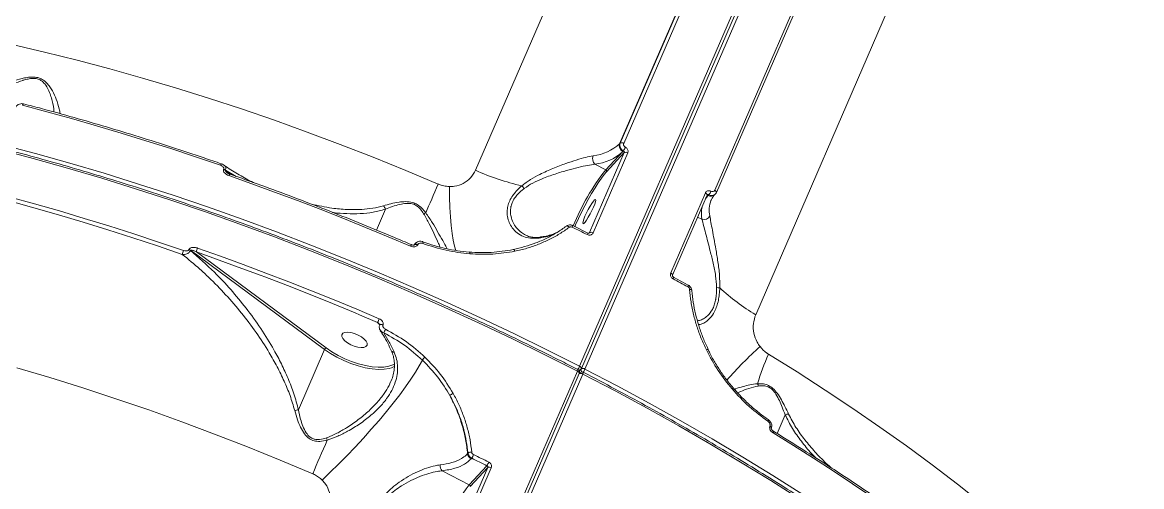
# Model space of a CAD drawing. Header units: millimetres. Extents: x -11024 to 8278, y -7837 to 5770.
# Drawn here: x 3960.3 to 4329.5, y 1969.9 to 2123.2 of the extents above; entities that cross this region are included whole.
import ezdxf

# ---------------------------------------------------------------- set-up
doc = ezdxf.new("R2010")
doc.units = ezdxf.units.MM
doc.layers.add('DIKOM_ОБЪЕКТ', color=7, linetype='Continuous')

msp = doc.modelspace()

# ---------------------------------------------------------------- linework, layer by layer
at = {"layer": 'DIKOM_ОБЪЕКТ', "color": 7, "linetype": 'Continuous', "lineweight": 15}
for p, q in [((4144.154, 2009.67), (4317.147, 2409.118)), ((4144.762, 2008.935), (4317.755, 2408.383)), ((4318.912, 2408.208), (4145.919, 2008.76)), ((4109.788, 2074.364), (4234.886, 2363.221)), ((4327.332, 2315.554), (4202.234, 2026.697)), ((4187.004, 2151.65), (4157.337, 2083.15)), ((4157.543, 2083.372), (4187.209, 2151.872)), ((4188.365, 2151.772), (4158.699, 2083.272)), ((4188.704, 2067.8), (4218.37, 2136.301)), ((4189.275, 2067.086), (4218.941, 2135.586)), ((4157.337, 2083.15), (4157.543, 2083.372)), ((4147.442, 2053.795), (4158.88, 2080.205)), ((4160.041, 2080.102), (4148.604, 2053.693)), ((4152.775, 2074.548), (4158.383, 2080.591)), ((4158.88, 2080.205), (4153.036, 2073.908)), ((4158.383, 2080.591), (4158.601, 2080.826)), ((4149.209, 2076.386), (4152.775, 2074.548)), ((4026.713, 2074.66), (4026.757, 2074.76)), ((4027.325, 2074.465), (4027.281, 2074.365)), ((4027.281, 2074.365), (4029.162, 2072.971)), ((4030.903, 2072.354), (4027.325, 2074.465)), ((4174.196, 2040.497), (4185.634, 2066.906)), ((4174.772, 2039.779), (4186.21, 2066.189)), ((4186.556, 2066.065), (4185.805, 2065.256)), ((4186.212, 2066.184), (4186.246, 2066.241)), ((4186.774, 2066.3), (4186.556, 2066.065)), ((4187.543, 2064.546), (4187.485, 2064.411)), ((4188.737, 2066.355), (4188.944, 2066.578)), ((4189.238, 2067.029), (4189.275, 2067.086)), ((4080.079, 2061.516), (4077.106, 2054.65)), ((4184.514, 2058.182), (4183.066, 2058.929)), ((4146.892, 2053.662), (4141.866, 2056.128)), ((4147.296, 2053.638), (4147.442, 2053.795)), ((4089.701, 2049.836), (4089.667, 2049.759)), ((4090.789, 2049.842), (4090.755, 2049.764)), ((4015.232, 2048.15), (4015.276, 2048.25)), ((4015.844, 2047.955), (4015.8, 2047.855)), ((4060.023, 2015.205), (4015.844, 2047.955)), ((4017.733, 2047.4), (4060.495, 2015.701)), ((4179.964, 2036.485), (4175.095, 2039.12)), ((4077.523, 2024.139), (4071.546, 2026.675)), ((4078.211, 2023.305), (4077.523, 2024.139)), ((4078.23, 2023.349), (4078.196, 2023.271)), ((4079.317, 2023.355), (4079.284, 2023.277)), ((4051.405, 1995.305), (4060.023, 2015.205)), ((4082.115, 2014.692), (4082.102, 2014.72)), ((4082.59, 2010.143), (4083.073, 2010.404)), ((4144.047, 2008.081), (4144.578, 2008.653)), ((3970.447, 1608.571), (4143.439, 2008.019)), ((3971.055, 1607.837), (4144.047, 2007.285)), ((4145.204, 2007.109), (3972.212, 1607.661)), ((4144.158, 2007.455), (4144.08, 2007.371)), ((4081.697, 2004.322), (4081.778, 2004.515)), ((4206.341, 1992.063), (4206.35, 1992.057)), ((4211.938, 1993.646), (4209.27, 1987.486)), ((4206.895, 1989.872), (4206.926, 1989.944)), ((4207.366, 1989.214), (4207.398, 1989.286)), ((4107.18, 1980.815), (4107.352, 1981)), ((4108.546, 1979.301), (4108.359, 1979.1)), ((4102.407, 1949.807), (4113.845, 1976.217)), ((4115.006, 1976.114), (4103.568, 1949.704)), ((4107.74, 1970.559), (4113.566, 1976.838)), ((4113.845, 1976.217), (4108.001, 1969.919)), ((4098.846, 1975.145), (4107.74, 1970.559))]:
    msp.add_line(p, q, dxfattribs=at)
at = {"layer": 'DIKOM_ОБЪЕКТ', "color": 7, "linetype": 'Continuous', "lineweight": 15, "flags": 128}
for points in [[(3915.203, 2124.018), (3925.513, 2122.276), (3935.924, 2120.342), (3946.427, 2118.216), (3957.012, 2115.902), (3967.669, 2113.401), (3978.388, 2110.716), (3989.16, 2107.849), (3999.973, 2104.802), (4010.819, 2101.579), (4021.686, 2098.183), (4032.566, 2094.616), (4043.447, 2090.883), (4054.32, 2086.985), (4065.175, 2082.928), (4076.001, 2078.715), (4086.788, 2074.35), (4097.527, 2069.837)], [(3960.73, 2096.323), (3960.681, 2096.323), (3960.617, 2096.291), (3960.547, 2096.227), (3960.476, 2096.132), (3960.404, 2096.011), (3960.335, 2095.866)], [(4025.655, 2076.033), (4017.461, 2078.821), (4009.269, 2081.524), (4001.081, 2084.139), (3992.901, 2086.666), (3984.733, 2089.103), (3976.58, 2091.449), (3968.446, 2093.704), (3960.335, 2095.866)], [(3953.374, 2082.93), (3964.645, 2079.92), (3975.958, 2076.732), (3987.302, 2073.368), (3998.67, 2069.832), (4010.05, 2066.125), (4021.434, 2062.252), (4032.811, 2058.215), (4044.173, 2054.019), (4055.51, 2049.665), (4066.811, 2045.159), (4078.069, 2040.504), (4089.272, 2035.704), (4100.413, 2030.762), (4111.48, 2025.684), (4122.466, 2020.473), (4133.36, 2015.133), (4144.154, 2009.67)], [(4143.439, 2008.019), (4132.645, 2013.482), (4121.751, 2018.822), (4110.765, 2024.033), (4099.698, 2029.111), (4088.558, 2034.053), (4077.354, 2038.853), (4066.097, 2043.509), (4054.795, 2048.015), (4043.458, 2052.368), (4032.096, 2056.565), (4020.719, 2060.601), (4009.335, 2064.475), (3997.955, 2068.181), (3986.587, 2071.718), (3975.243, 2075.081), (3963.93, 2078.269), (3952.659, 2081.279)], [(4088.411, 2049.303), (4080.98, 2052.449), (4073.527, 2055.531), (4066.053, 2058.548), (4058.562, 2061.499), (4051.056, 2064.383), (4043.538, 2067.198), (4036.012, 2069.944), (4028.479, 2072.619)], [(4153.036, 2073.908), (4152.229, 2072.96), (4151.313, 2071.738), (4150.306, 2070.269), (4149.234, 2068.586), (4148.118, 2066.728), (4146.985, 2064.735), (4145.858, 2062.652), (4144.765, 2060.525), (4143.728, 2058.403), (4142.772, 2056.331), (4142.516, 2055.752)], [(3948.14, 2067.707), (3956.251, 2065.545), (3964.385, 2063.29), (3972.538, 2060.943), (3980.706, 2058.506), (3988.886, 2055.98), (3997.073, 2053.364), (4005.266, 2050.662), (4013.46, 2047.873)], [(4093.397, 2060.347), (4093.862, 2061.41), (4094.344, 2062.512), (4094.84, 2063.651), (4095.352, 2064.826), (4095.877, 2066.033), (4096.415, 2067.272), (4096.965, 2068.541), (4097.527, 2069.837)], [(4103.309, 2047.897), (4102.89, 2049.311), (4102.463, 2051.25), (4102.092, 2053.523), (4101.781, 2056.107), (4101.533, 2058.977), (4101.35, 2062.104), (4101.233, 2065.458), (4101.185, 2069.005)], [(4189.275, 2067.086), (4189.281, 2067.101), (4189.29, 2067.188), (4189.266, 2067.284), (4189.208, 2067.389), (4189.12, 2067.496), (4189.003, 2067.603), (4188.863, 2067.706), (4188.704, 2067.8)], [(4013.091, 2046.621), (4004.915, 2049.403), (3996.741, 2052.1), (3988.571, 2054.709), (3980.409, 2057.23), (3972.259, 2059.662), (3964.124, 2062.003), (3956.008, 2064.253), (3947.915, 2066.411)], [(4145.915, 2059.192), (4145.519, 2058.207), (4145.268, 2057.424), (4145.184, 2056.907), (4145.272, 2056.697), (4145.526, 2056.812), (4145.925, 2057.242), (4146.437, 2057.953), (4147.021, 2058.886), (4147.628, 2059.967), (4148.21, 2061.107), (4148.72, 2062.214), (4149.116, 2063.199), (4149.367, 2063.982), (4149.452, 2064.5), (4149.363, 2064.709), (4149.109, 2064.594), (4148.71, 2064.164), (4148.198, 2063.453), (4147.615, 2062.52), (4147.007, 2061.439), (4146.425, 2060.299), (4145.915, 2059.192)], [(4186.21, 2066.189), (4186.216, 2066.205), (4186.225, 2066.292), (4186.2, 2066.389), (4186.142, 2066.493), (4186.052, 2066.601), (4185.935, 2066.709), (4185.794, 2066.812), (4185.634, 2066.906)], [(4185.666, 2064.935), (4185.889, 2065.256), (4186.556, 2066.065)], [(4139.809, 2055.944), (4139.876, 2055.991), (4139.963, 2056.008), (4140.067, 2055.995), (4140.184, 2055.952), (4140.31, 2055.88), (4140.441, 2055.783), (4140.571, 2055.663), (4140.697, 2055.526)], [(4146.727, 2053.119), (4146.099, 2053.429), (4145.471, 2053.739), (4144.842, 2054.048), (4144.213, 2054.357), (4143.584, 2054.665), (4142.955, 2054.973), (4142.325, 2055.281), (4141.694, 2055.588)], [(4089.669, 2049.763), (4089.702, 2049.813), (4089.823, 2049.89), (4090.005, 2049.924), (4090.234, 2049.914), (4090.491, 2049.859), (4090.755, 2049.764)], [(4089.701, 2049.836), (4089.736, 2049.89), (4089.857, 2049.967), (4090.039, 2050.002), (4090.267, 2049.992), (4090.524, 2049.937), (4090.789, 2049.842)], [(4131.141, 2052.234), (4131.108, 2052.23), (4131.03, 2052.216)], [(4039.142, 2039.605), (4032.757, 2041.991), (4025.248, 2044.73), (4017.733, 2047.4)], [(4018.114, 2048.685), (4025.647, 2046.01), (4033.173, 2043.264), (4040.691, 2040.449), (4048.197, 2037.565), (4055.688, 2034.614), (4063.162, 2031.597), (4070.615, 2028.515), (4078.046, 2025.369)], [(4107.723, 2047.345), (4107.762, 2047.389), (4107.798, 2047.399), (4107.832, 2047.373), (4107.861, 2047.313), (4107.886, 2047.221), (4107.904, 2047.1), (4107.915, 2046.954), (4107.919, 2046.789)], [(4122.248, 2048.195), (4122.301, 2048.239), (4122.361, 2048.249), (4122.427, 2048.223), (4122.497, 2048.164), (4122.568, 2048.072), (4122.637, 2047.951), (4122.703, 2047.806), (4122.762, 2047.642)], [(4071.546, 2026.675), (4070.11, 2027.277), (4062.674, 2030.352), (4055.218, 2033.362), (4047.745, 2036.306), (4040.257, 2039.183), (4039.142, 2039.605)], [(4174.772, 2039.778), (4174.778, 2039.795), (4174.787, 2039.882), (4174.763, 2039.979), (4174.704, 2040.084), (4174.615, 2040.192), (4174.497, 2040.299), (4174.356, 2040.402), (4174.196, 2040.497)], [(4179.842, 2035.919), (4179.234, 2036.25), (4178.626, 2036.581), (4178.017, 2036.911), (4177.408, 2037.241), (4176.798, 2037.571), (4176.188, 2037.9), (4175.578, 2038.229), (4174.967, 2038.558)], [(4181.057, 2034.809), (4181.055, 2034.82), (4181.026, 2034.876), (4180.962, 2034.926), (4180.864, 2034.97), (4180.739, 2035.005), (4180.588, 2035.03), (4180.418, 2035.045)], [(4078.196, 2023.271), (4078.231, 2023.325), (4078.352, 2023.402), (4078.534, 2023.437), (4078.762, 2023.426), (4079.019, 2023.371), (4079.284, 2023.277)], [(4078.231, 2023.35), (4078.265, 2023.403), (4078.386, 2023.48), (4078.568, 2023.514), (4078.796, 2023.504), (4079.053, 2023.449), (4079.317, 2023.355)], [(4073.055, 2018.658), (4072.157, 2019.358), (4071.072, 2019.977), (4069.889, 2020.467), (4068.704, 2020.787), (4067.613, 2020.91), (4066.703, 2020.828), (4066.05, 2020.548), (4065.704, 2020.09), (4065.696, 2019.494), (4066.025, 2018.806), (4066.664, 2018.083), (4067.563, 2017.383), (4068.648, 2016.763), (4069.83, 2016.274), (4071.016, 2015.954), (4072.107, 2015.83), (4073.017, 2015.912), (4073.671, 2016.193), (4074.016, 2016.651), (4074.024, 2017.247), (4073.695, 2017.935), (4073.055, 2018.658)], [(4082.093, 2009.183), (4081.367, 2008.971), (4079.69, 2008.7), (4077.777, 2008.648), (4075.673, 2008.816), (4073.427, 2009.199), (4071.093, 2009.789), (4068.725, 2010.572), (4066.38, 2011.53), (4064.113, 2012.639), (4061.977, 2013.874), (4060.023, 2015.205)], [(4060.495, 2015.701), (4062.389, 2014.41), (4064.46, 2013.213), (4066.659, 2012.137), (4068.933, 2011.209), (4071.229, 2010.45), (4073.492, 2009.877), (4075.67, 2009.505), (4077.711, 2009.343), (4079.566, 2009.393), (4081.192, 2009.656), (4082.55, 2010.124), (4082.59, 2010.143)], [(4206.429, 2013.685), (4215.883, 2007.787), (4225.168, 2001.803), (4234.275, 1995.738), (4243.197, 1989.598), (4251.925, 1983.389), (4260.45, 1977.116), (4268.765, 1970.786), (4276.862, 1964.404), (4284.733, 1957.976), (4292.372, 1951.508), (4299.771, 1945.007), (4306.923, 1938.477), (4313.822, 1931.926), (4320.461, 1925.36), (4326.833, 1918.784), (4332.934, 1912.204)], [(4056.102, 1974.184), (4045.363, 1978.697), (4034.576, 1983.062), (4023.75, 1987.275), (4012.895, 1991.333), (4002.022, 1995.23), (3991.141, 1998.963), (3980.261, 2002.53), (3969.393, 2005.926), (3958.548, 2009.149)], [(4059.217, 1972.098), (4061.906, 1974.648), (4064.636, 1977.331), (4067.382, 1980.121), (4070.116, 1982.99), (4072.811, 1985.91), (4075.44, 1988.852), (4077.978, 1991.787), (4080.399, 1994.686), (4082.68, 1997.52), (4084.798, 2000.262), (4086.732, 2002.884), (4088.463, 2005.361), (4089.974, 2007.668), (4091.25, 2009.782), (4092.278, 2011.682)], [(4083.173, 2009.663), (4082.768, 2009.454), (4082.093, 2009.183)], [(4144.762, 2008.935), (4144.769, 2008.953), (4144.777, 2009.042), (4144.75, 2009.142), (4144.687, 2009.25), (4144.592, 2009.361), (4144.468, 2009.47), (4144.32, 2009.575), (4144.154, 2009.67)], [(4145.919, 2008.76), (4156.585, 2003.158), (4167.13, 1997.443), (4177.547, 1991.619), (4187.826, 1985.691), (4197.959, 1979.663), (4207.937, 1973.542), (4217.752, 1967.332), (4227.395, 1961.039), (4236.859, 1954.667), (4246.135, 1948.223), (4255.215, 1941.711), (4264.093, 1935.137), (4272.76, 1928.507), (4281.209, 1921.826), (4289.434, 1915.099), (4297.426, 1908.334), (4305.18, 1901.534), (4312.689, 1894.706), (4319.946, 1887.856), (4326.945, 1880.989), (4333.682, 1874.112)], [(4144.047, 2007.285), (4144.054, 2007.302), (4144.062, 2007.392), (4144.035, 2007.492), (4143.972, 2007.599), (4143.877, 2007.71), (4143.753, 2007.82), (4143.605, 2007.924), (4143.439, 2008.019)], [(4144.069, 2007.34), (4144.097, 2007.38), (4144.158, 2007.455)], [(4332.967, 1872.461), (4326.231, 1879.338), (4319.231, 1886.205), (4311.974, 1893.055), (4304.465, 1899.883), (4296.711, 1906.683), (4288.719, 1913.449), (4280.494, 1920.175), (4272.045, 1926.856), (4263.378, 1933.486), (4254.501, 1940.06), (4245.42, 1946.572), (4236.144, 1953.017), (4226.68, 1959.388), (4217.037, 1965.682), (4207.222, 1971.892), (4197.244, 1978.013), (4187.111, 1984.04), (4176.832, 1989.968), (4166.415, 1995.792), (4155.87, 2001.507), (4145.204, 2007.109)], [(4206.35, 1992.057), (4206.373, 1992.028), (4206.384, 1991.966), (4206.374, 1991.879), (4206.343, 1991.769), (4206.292, 1991.64), (4206.224, 1991.497)], [(4207.366, 1989.214), (4207.38, 1989.264), (4207.361, 1989.404), (4207.267, 1989.56), (4207.108, 1989.72), (4206.895, 1989.872)], [(4207.398, 1989.287), (4207.412, 1989.336), (4207.392, 1989.476), (4207.298, 1989.632), (4207.139, 1989.792), (4206.926, 1989.944)], [(4207.982, 1987.64), (4208.043, 1987.796), (4208.085, 1987.936), (4208.105, 1988.055), (4208.103, 1988.148), (4208.079, 1988.211), (4208.055, 1988.234)], [(4259.143, 1953.506), (4253.043, 1957.889), (4246.854, 1962.242), (4240.579, 1966.563), (4234.218, 1970.852), (4227.776, 1975.105), (4221.255, 1979.322), (4214.656, 1983.501), (4207.982, 1987.64)], [(4056.102, 1974.184), (4056.674, 1975.505), (4057.255, 1976.85), (4057.845, 1978.216), (4058.443, 1979.601), (4059.047, 1981.004), (4059.657, 1982.421), (4060.272, 1983.85), (4060.891, 1985.29)], [(4113.566, 1976.838), (4112.94, 1977.147), (4112.313, 1977.456), (4111.686, 1977.765), (4111.058, 1978.073), (4110.431, 1978.38), (4109.803, 1978.688), (4109.174, 1978.995), (4108.546, 1979.301)], [(4109.169, 1980.485), (4109.799, 1980.178), (4110.429, 1979.871), (4111.058, 1979.562), (4111.688, 1979.254), (4112.317, 1978.945), (4112.945, 1978.636), (4113.573, 1978.326), (4114.201, 1978.016)]]:
    msp.add_lwpolyline(points, dxfattribs=at)
at = {"layer": 'DIKOM_ОБЪЕКТ', "color": 7, "linetype": 'Continuous', "lineweight": 15}
for centre, radius, start, end in [((4147.001, 2094.166), 15.106, 276.07462, 313.1751), ((4159.264, 2082.445), 2.052, 159.89906, 244.57196), ((4158.034, 2082.308), 1.171, 55.37086, 114.75186), ((4150.893, 2078.205), 2.478, 157.70457, 227.19885), ((4147.531, 2092.157), 15.86, 276.07342, 313.17699), ((4153.016, 2084.599), 6.74, 325.96493, 337.36306), ((4159.371, 2079.137), 1.175, 55.22262, 114.68767), ((4026.481, 2075.839), 0.848, 127.20813, 166.78403), ((4026.015, 2072.623), 2.154, 53.97883, 71.07836), ((4026.058, 2072.723), 2.154, 53.97883, 71.07836), ((4029.307, 2072.431), 0.849, 127.76956, 167.20396), ((4144.932, 2153.557), 86.641, 246.06914, 256.74972), ((4217.205, 2024.723), 81.448, 142.28468, 157.42811), ((4152.555, 2074.085), 0.513, 339.8647, 64.59009), ((4119.599, 2063.277), 8.082, 39.11567, 47.35853), ((4187.455, 2067.653), 1.824, 240.49254, 314.66311), ((4183.677, 2068.991), 4.103, 319.0216, 337.85007), ((4195.693, 2061.2), 8.813, 158.63365, 192.44507), ((4077.271, 2060.687), 2.928, 16.42749, 41.85263), ((4094.422, 2057.027), 3.474, 107.16984, 119.6132), ((4194.154, 2060.191), 9.847, 167.34598, 191.76857), ((4185.137, 2060.268), 2.177, 253.36506, 333.61265), ((4140.618, 2056.228), 1.253, 329.27074, 355.42901), ((4145.77, 2053.707), 1.123, 328.44209, 357.7309), ((4147.933, 2052.728), 1.174, 55.18569, 114.70126), ((4100.241, 2044.359), 12.821, 154.8042, 157.3201), ((4088.399, 2051.76), 4.27, 338.75057, 346.32469), ((4131.285, 2051.114), 1.131, 103.05031, 130.46738), ((4017.826, 2045.906), 4.789, 155.74482, 171.41588), ((4014.537, 2046.119), 2.147, 53.9503, 71.10689), ((4014.581, 2046.219), 2.147, 53.9503, 71.10689), ((4022.465, 2046.7), 4.783, 155.4752, 171.587), ((4174.349, 2038.995), 0.757, 324.74004, 9.57589), ((4179.254, 2036.342), 0.724, 324.27365, 11.38524), ((4188.706, 2023.771), 11.894, 81.8662, 86.92496), ((4236.021, 2084.282), 66.765, 226.88417, 239.59888), ((4158.727, 1990.353), 87.952, 156.5391, 157.40992), ((4101.542, 2010.566), 24.235, 152.2052, 155.284), ((4291.62, 1918.009), 131.787, 131.86111, 138.65013), ((4060.876, 2014.867), 0.918, 114.5665, 158.34215), ((4082.901, 2015.185), 0.927, 212.12149, 277.18615), ((4096.801, 2008.562), 5.495, 131.82234, 145.40636), ((4186.445, 2014.309), 0.88, 87.42456, 122.62667), ((4279.13, 1981.679), 79.434, 156.23857, 163.75352), ((4142.69, 2008.516), 0.898, 326.46291, 3.57578), ((4139.378, 2011.639), 5.166, 322.69426, 337.59851), ((4143.13, 2007.682), 1, 336.58356, 62.78465), ((4143.958, 2009.25), 0.86, 261.16685, 316.05181), ((4143.845, 2009.333), 1, 317.13963, 336.58356), ((4145.655, 2008.526), 0.997, 163.04857, 229.49485), ((4145.203, 2007.733), 1.252, 55.10501, 111.46182), ((4140.814, 2010.906), 5.538, 324.36274, 337.19354), ((4144.487, 2006.079), 1.255, 55.15887, 111.27412), ((4144.891, 2006.774), 1, 76.22064, 137.13963), ((4144.891, 2006.774), 1, 62.66279, 76.22064), ((4144.473, 2007.597), 0.879, 326.28311, 4.27835), ((4193.619, 2003.29), 1.367, 306.13692, 327.48698), ((4200.238, 2002.757), 2.868, 7.60178, 23.52375), ((4103.566, 1997.881), 3.035, 111.95784, 136.5365), ((4061.433, 1947.648), 48.7, 101.88295, 103.37142), ((4041.34, 1979.132), 20.498, 17.48086, 19.63561), ((4109.341, 1981.038), 2.172, 185.89491, 243.13498), ((4108.405, 1979.51), 1.824, 85.0449, 125.25711), ((4102.158, 1983.42), 7.601, 327.18898, 337.28823), ((4100.58, 1976.905), 2.471, 175.97173, 225.41422), ((4108.021, 1980.587), 6.694, 325.93458, 337.41138), ((4114.335, 1975.149), 1.175, 55.22253, 114.68776), ((4175.289, 1918.723), 85.146, 142.49832, 161.09326), ((4107.519, 1970.096), 0.513, 339.89988, 64.57654)]:
    msp.add_arc(centre, radius, start, end, dxfattribs=at)
for points, knots in [([(3946.874, 2100.502), (3948.445, 2100.982), (3951.627, 2101.954), (3956.145, 2103.515), (3959.647, 2104.565), (3961.949, 2105.045), (3963.725, 2105.217), (3965.458, 2105.033), (3967.077, 2104.369), (3968.38, 2103.271), (3969.432, 2101.949), (3970.531, 2100.113), (3971.694, 2097.524), (3972.421, 2095.091), (3972.736, 2093.577), (3972.747, 2093.13), (3972.749, 2093.07)], [0, 0, 0, 0, 0.1333193, 0.2698848, 0.3489246, 0.3889497, 0.4301386, 0.4686847, 0.50731, 0.5591606, 0.6106281, 0.6622172, 0.7690799, 0.9137412, 0.9884306, 1, 1, 1, 1]), ([(3970.752, 2093.621), (3970.754, 2093.701), (3970.783, 2094.696), (3970.314, 2096.664), (3969.663, 2099.151), (3968.941, 2101.046), (3967.93, 2102.725), (3966.699, 2103.99), (3965.258, 2104.64), (3963.72, 2104.757), (3962.184, 2104.533), (3961.117, 2104.243), (3959.504, 2103.743), (3956.672, 2102.653), (3952.425, 2100.832), (3949.434, 2099.623), (3947.938, 2099.019)], [0, 0, 0, 0, 0.0141266, 0.1762012, 0.2521662, 0.3281712, 0.4035289, 0.4569095, 0.4953871, 0.5337749, 0.5726707, 0.611818, 0.6182167, 0.7033504, 0.85164, 1, 1, 1, 1]), ([(4143.587, 2008.572), (4141.804, 2009.484), (4136.634, 2012.13), (4128.004, 2016.428), (4117.674, 2021.424), (4107.265, 2026.302), (4096.786, 2031.061), (4086.244, 2035.696), (4075.647, 2040.205), (4065.004, 2044.583), (4054.322, 2048.827), (4043.61, 2052.935), (4032.875, 2056.903), (4022.125, 2060.727), (4011.369, 2064.406), (4000.614, 2067.937), (3989.869, 2071.316), (3979.142, 2074.541), (3968.44, 2077.611), (3957.773, 2080.521), (3947.147, 2083.271), (3936.571, 2085.859), (3926.053, 2088.281), (3915.6, 2090.537), (3905.221, 2092.625), (3894.923, 2094.543), (3884.714, 2096.29), (3874.601, 2097.864), (3864.593, 2099.264), (3854.697, 2100.489), (3844.919, 2101.538), (3835.268, 2102.411), (3825.751, 2103.106), (3816.374, 2103.624), (3807.145, 2103.963), (3798.071, 2104.123), (3789.158, 2104.105), (3780.414, 2103.907), (3771.844, 2103.531), (3763.455, 2102.976), (3755.254, 2102.244), (3747.246, 2101.332), (3739.438, 2100.245), (3731.835, 2098.98), (3724.444, 2097.54), (3717.269, 2095.926), (3710.317, 2094.137), (3703.591, 2092.177), (3697.099, 2090.046), (3690.844, 2087.745), (3684.832, 2085.276), (3679.067, 2082.642), (3673.554, 2079.844), (3668.297, 2076.883), (3663.301, 2073.764), (3658.565, 2070.488), (3654.11, 2067.052), (3650.446, 2063.965), (3648.38, 2061.962), (3647.606, 2061.213)], [0, 0, 0, 0, 0.0093744, 0.0271862, 0.0449985, 0.0628102, 0.0806222, 0.0984339, 0.1162461, 0.1340578, 0.1518696, 0.1696815, 0.1874937, 0.2053059, 0.2231181, 0.2409304, 0.2587432, 0.2765561, 0.294369, 0.3121825, 0.329996, 0.3478099, 0.3656245, 0.3834392, 0.4012542, 0.4190697, 0.4368859, 0.4547025, 0.4725196, 0.4903374, 0.5081559, 0.525975, 0.5437949, 0.5616155, 0.579437, 0.5972593, 0.615082, 0.6329061, 0.6507311, 0.6685567, 0.6863837, 0.7042114, 0.7220396, 0.7398689, 0.7576985, 0.7755289, 0.7933593, 0.8111899, 0.8290197, 0.8468486, 0.8646758, 0.8825005, 0.9003222, 0.9181399, 0.9359522, 0.9537584, 0.9715571, 0.9893477, 1, 1, 1, 1]), ([(3960.724, 2096.309), (3960.667, 2096.328), (3960.366, 2096.428), (3959.741, 2096.398), (3958.998, 2096.132), (3958.441, 2095.683), (3958.268, 2095.315), (3958.196, 2095.161)], [0, 0, 0, 0, 0.0605699, 0.3167999, 0.5932405, 0.8308026, 1, 1, 1, 1]), ([(4025.968, 2076.514), (4024.081, 2077.162), (4018.609, 2079.041), (4009.552, 2082.039), (3998.804, 2085.454), (3988.072, 2088.715), (3977.364, 2091.819), (3968.251, 2094.341), (3962.717, 2095.799), (3960.73, 2096.323)], [0, 0, 0, 0, 0.0864652, 0.2507521, 0.4150459, 0.5793365, 0.7436341, 0.9079316, 1, 1, 1, 1]), ([(4158.601, 2080.826), (4158.474, 2080.901), (4158.153, 2081.087), (4157.74, 2081.537), (4157.452, 2082.137), (4157.361, 2082.786), (4157.482, 2083.176), (4157.543, 2083.372)], [0, 0, 0, 0, 0.1417181, 0.3563841, 0.5709517, 0.7854124, 1, 1, 1, 1]), ([(4158.699, 2083.272), (4158.669, 2083.174), (4158.608, 2082.979), (4158.655, 2082.655), (4158.802, 2082.357), (4159.01, 2082.133), (4159.172, 2082.041), (4159.237, 2082.005)], [0, 0, 0, 0, 0.21430225, 0.42862172, 0.64322514, 0.85807906, 1, 1, 1, 1]), ([(4125.074, 2069.222), (4126.002, 2069.94), (4127.862, 2071.378), (4131.393, 2073.242), (4135.354, 2075.034), (4139.419, 2076.569), (4143.056, 2077.782), (4146.118, 2078.661), (4147.811, 2078.991), (4148.6, 2079.145)], [0, 0, 0, 0, 0.12815602, 0.25673941, 0.42681244, 0.59688136, 0.73731111, 0.87757414, 1, 1, 1, 1]), ([(4158.88, 2080.205), (4158.895, 2080.254), (4158.925, 2080.351), (4158.9, 2080.511), (4158.824, 2080.657), (4158.717, 2080.765), (4158.634, 2080.809), (4158.601, 2080.826)], [0, 0, 0, 0, 0.2138926, 0.4281073, 0.6425995, 0.8578321, 1, 1, 1, 1]), ([(4159.237, 2082.005), (4159.333, 2081.949), (4159.576, 2081.811), (4159.889, 2081.476), (4160.108, 2081.027), (4160.177, 2080.542), (4160.087, 2080.249), (4160.041, 2080.102)], [0, 0, 0, 0, 0.1418103, 0.3567201, 0.571301, 0.7857317, 1, 1, 1, 1]), ([(4026.757, 2074.76), (4026.776, 2074.829), (4026.816, 2074.966), (4026.756, 2075.211), (4026.565, 2075.506), (4026.188, 2075.813), (4025.838, 2075.958), (4025.655, 2076.033)], [0, 0, 0, 0, 0.1205628, 0.2406651, 0.4168813, 0.6949825, 1, 1, 1, 1]), ([(4026.77, 2076.105), (4026.726, 2076.14), (4026.491, 2076.327), (4026.2, 2076.425), (4025.963, 2076.504)], [0, 0, 0, 0, 0.1884555, 1, 1, 1, 1]), ([(4036.637, 2070.297), (4036.59, 2070.32), (4034.984, 2071.079), (4031.911, 2072.849), (4028.666, 2074.758), (4026.996, 2075.93), (4026.775, 2076.085)], [0, 0, 0, 0, 0.01391343, 0.47545539, 0.93053342, 1, 1, 1, 1]), ([(4026.782, 2076.094), (4026.943, 2075.969), (4027.236, 2075.742), (4027.414, 2075.287), (4027.448, 2074.863), (4027.367, 2074.6), (4027.325, 2074.465)], [0, 0, 0, 0, 0.3267919, 0.5931978, 0.7910988, 1, 1, 1, 1]), ([(4149.209, 2076.386), (4148.418, 2076.27), (4146.727, 2076.023), (4143.683, 2075.339), (4140.085, 2074.395), (4136.046, 2073.173), (4132.147, 2071.755), (4128.651, 2070.226), (4126.805, 2068.998), (4125.87, 2068.376)], [0, 0, 0, 0, 0.1227114, 0.2624672, 0.4060184, 0.574926, 0.7482709, 0.8723745, 1, 1, 1, 1]), ([(4028.479, 2072.619), (4028.187, 2072.741), (4027.625, 2072.977), (4027.021, 2073.479), (4026.718, 2073.954), (4026.623, 2074.34), (4026.683, 2074.553), (4026.713, 2074.66)], [0, 0, 0, 0, 0.30475626, 0.58764022, 0.76646371, 0.88289533, 1, 1, 1, 1]), ([(4027.281, 2074.365), (4027.277, 2074.349), (4027.267, 2074.315), (4027.283, 2074.24), (4027.366, 2074.077), (4027.625, 2073.79), (4027.909, 2073.613), (4028.089, 2073.5)], [0, 0, 0, 0, 0.0412314, 0.0920578, 0.184426, 0.4812262, 1, 1, 1, 1]), ([(4028.795, 2073.124), (4028.714, 2073.144), (4028.413, 2073.221), (4028.173, 2073.394), (4027.998, 2073.521)], [0, 0, 0, 0, 0.268245, 1, 1, 1, 1]), ([(4088.64, 2049.817), (4086.781, 2050.609), (4081.392, 2052.905), (4072.434, 2056.607), (4061.759, 2060.877), (4051.051, 2065.009), (4040.508, 2068.931), (4033.082, 2071.595), (4029.237, 2072.945), (4028.787, 2073.102)], [0, 0, 0, 0, 0.0939952, 0.2725881, 0.4511857, 0.6297845, 0.8083841, 0.977583, 1, 1, 1, 1]), ([(4101.185, 2069.005), (4101.763, 2069.016), (4103.38, 2069.049), (4105.879, 2069.924), (4108.335, 2071.742), (4109.3, 2073.485), (4109.788, 2074.364)], [0, 0, 0, 0, 0.1529533, 0.4283551, 0.7114235, 1, 1, 1, 1]), ([(4097.527, 2069.837), (4097.582, 2069.814), (4098.18, 2069.562), (4099.392, 2069.166), (4100.58, 2069.059), (4101.185, 2069.005)], [0, 0, 0, 0, 0.0468312, 0.5142869, 1, 1, 1, 1]), ([(4130.552, 2051.975), (4129.668, 2051.925), (4127.901, 2051.826), (4125.553, 2052.434), (4123.502, 2053.588), (4121.948, 2055.175), (4120.878, 2057.047), (4120.328, 2058.888), (4120.194, 2060.729), (4120.4, 2062.479), (4121.013, 2064.275), (4122.257, 2066.453), (4123.759, 2068.084), (4124.898, 2069.07), (4125.074, 2069.222)], [0, 0, 0, 0, 0.1100964, 0.2202147, 0.3292831, 0.4383117, 0.5249591, 0.6115164, 0.6753391, 0.7390931, 0.8039964, 0.8688925, 0.9797332, 1, 1, 1, 1]), ([(4125.87, 2068.376), (4125.697, 2068.241), (4124.591, 2067.377), (4123.169, 2065.96), (4122.031, 2064.059), (4121.634, 2062.945), (4121.38, 2061.793), (4121.286, 2060.603), (4121.508, 2058.854), (4122.142, 2057.087), (4123.31, 2055.283), (4124.697, 2053.867), (4125.87, 2053.273), (4126.328, 2053.04)], [0, 0, 0, 0, 0.027296, 0.1748131, 0.2530715, 0.3313302, 0.3460777, 0.431375, 0.5168063, 0.6348991, 0.7531494, 0.9035369, 1, 1, 1, 1]), ([(4185.634, 2066.906), (4185.68, 2066.994), (4185.795, 2067.215), (4186.102, 2067.48), (4186.534, 2067.636), (4187.018, 2067.639), (4187.324, 2067.509), (4187.477, 2067.444)], [0, 0, 0, 0, 0.1406975, 0.355071, 0.5698822, 0.7849189, 1, 1, 1, 1]), ([(4187.477, 2067.444), (4187.579, 2067.4), (4187.782, 2067.313), (4188.105, 2067.315), (4188.393, 2067.418), (4188.597, 2067.595), (4188.674, 2067.742), (4188.704, 2067.8)], [0, 0, 0, 0, 0.2151673, 0.4300778, 0.6449674, 0.8593801, 1, 1, 1, 1]), ([(4079.452, 2062.641), (4080.257, 2062.87), (4081.875, 2063.33), (4084.314, 2063.856), (4086.716, 2064.097), (4088.833, 2063.884), (4090.715, 2063.065), (4092.206, 2061.858), (4092.989, 2060.864), (4093.397, 2060.347)], [0, 0, 0, 0, 0.1836424, 0.3692276, 0.5090726, 0.6522097, 0.750854, 0.8702139, 1, 1, 1, 1]), ([(4186.774, 2066.3), (4186.725, 2066.323), (4186.626, 2066.369), (4186.469, 2066.371), (4186.335, 2066.329), (4186.274, 2066.266), (4186.247, 2066.239)], [0, 0, 0, 0, 0.26587751, 0.53162862, 0.79643228, 1, 1, 1, 1]), ([(4188.93, 2066.594), (4188.824, 2066.486), (4188.579, 2066.235), (4188.032, 2066.056), (4187.389, 2066.043), (4186.979, 2066.214), (4186.774, 2066.3)], [0, 0, 0, 0, 0.20100233, 0.46728699, 0.7336551, 1, 1, 1, 1]), ([(4187.529, 2064.425), (4187.592, 2064.599), (4187.796, 2065.169), (4188.237, 2065.791), (4188.638, 2066.243), (4188.737, 2066.355)], [0, 0, 0, 0, 0.248042, 0.8124375, 1, 1, 1, 1]), ([(4189.238, 2067.029), (4189.183, 2066.907), (4189.107, 2066.738), (4188.968, 2066.625), (4188.93, 2066.594)], [0, 0, 0, 0, 0.7280158, 1, 1, 1, 1]), ([(4055.719, 2063.183), (4057.966, 2062.699), (4061.85, 2061.863), (4067.388, 2061.353), (4071.877, 2061.358), (4075.924, 2061.758), (4078.273, 2062.346), (4079.452, 2062.641)], [0, 0, 0, 0, 0.2805238, 0.4849935, 0.6907787, 0.8447948, 1, 1, 1, 1]), ([(4080.079, 2061.516), (4078.729, 2061.15), (4076.026, 2060.418), (4071.766, 2059.995), (4067.413, 2060.02), (4064.352, 2060.178), (4062.771, 2060.47), (4062.667, 2060.489)], [0, 0, 0, 0, 0.2413969, 0.48297713, 0.73267924, 0.98245427, 1, 1, 1, 1]), ([(4092.705, 2060.048), (4092.37, 2060.556), (4091.737, 2061.517), (4090.449, 2062.693), (4088.845, 2063.395), (4087.634, 2063.482), (4086.257, 2063.413), (4084.595, 2063.103), (4082.333, 2062.407), (4080.831, 2061.813), (4080.079, 2061.516)], [0, 0, 0, 0, 0.1297913, 0.24512, 0.338462, 0.4557753, 0.4772199, 0.6177174, 0.8086823, 1, 1, 1, 1]), ([(4093.397, 2060.347), (4094.138, 2059.249), (4095.621, 2057.051), (4097.401, 2053.914), (4099.02, 2051.145), (4100.081, 2049.281), (4100.429, 2048.568), (4100.493, 2048.436)], [0, 0, 0, 0, 0.2257596, 0.45190896, 0.6980245, 0.94400573, 1, 1, 1, 1]), ([(4098.092, 2049.06), (4097.883, 2049.559), (4097.333, 2050.872), (4096.092, 2053.476), (4094.627, 2056.676), (4093.346, 2058.925), (4092.705, 2060.048)], [0, 0, 0, 0, 0.1785254, 0.4701484, 0.7353185, 1, 1, 1, 1]), ([(4189.344, 2035.648), (4189.257, 2036.955), (4189.074, 2039.701), (4188.209, 2043.754), (4187.295, 2047.494), (4186.443, 2050.803), (4185.699, 2053.645), (4185.039, 2056.206), (4184.689, 2057.524), (4184.514, 2058.182)], [0, 0, 0, 0, 0.1463718, 0.3075812, 0.4690087, 0.6020984, 0.7351097, 0.8676417, 1, 1, 1, 1]), ([(4187.087, 2059.301), (4187.212, 2058.629), (4187.464, 2057.284), (4187.942, 2054.618), (4188.489, 2051.639), (4189.117, 2048.149), (4189.781, 2044.182), (4190.376, 2039.849), (4190.385, 2036.946), (4190.389, 2035.545)], [0, 0, 0, 0, 0.13165784, 0.26349089, 0.39513923, 0.52687478, 0.68829716, 0.84953365, 1, 1, 1, 1]), ([(4122.248, 2048.195), (4124.773, 2048.834), (4128.598, 2049.802), (4133.316, 2051.918), (4136.713, 2053.761), (4138.787, 2055.223), (4139.809, 2055.944)], [0, 0, 0, 0, 0.3951654, 0.5986754, 0.8021754, 1, 1, 1, 1]), ([(4140.697, 2055.526), (4139.653, 2054.792), (4137.565, 2053.325), (4134.167, 2051.472), (4130.566, 2049.879), (4126.768, 2048.563), (4124.097, 2047.949), (4122.762, 2047.642)], [0, 0, 0, 0, 0.19768, 0.3953887, 0.5930874, 0.796546, 1, 1, 1, 1]), ([(4131.142, 2052.248), (4130.692, 2052.205), (4129.697, 2052.11), (4128.298, 2052.272), (4127.138, 2052.554), (4126.529, 2052.892), (4126.322, 2053.006)], [0, 0, 0, 0, 0.2428213, 0.5374901, 0.8424588, 1, 1, 1, 1]), ([(4135.885, 2053.392), (4135.332, 2053.139), (4134.108, 2052.582), (4132.195, 2052.198), (4130.918, 2052.024), (4130.552, 2051.975)], [0, 0, 0, 0, 0.3710952, 0.8194657, 1, 1, 1, 1]), ([(4136.752, 2053.876), (4136.478, 2053.74), (4135.715, 2053.361), (4134.155, 2052.882), (4132.518, 2052.491), (4131.391, 2052.361), (4131.024, 2052.318)], [0, 0, 0, 0, 0.1848389, 0.5131883, 0.8413346, 1, 1, 1, 1]), ([(4141.859, 2056.113), (4141.78, 2056.154), (4141.474, 2056.318), (4140.882, 2056.369), (4140.253, 2056.254), (4139.962, 2056.029), (4139.853, 2055.945)], [0, 0, 0, 0, 0.1238273, 0.4816132, 0.8067067, 1, 1, 1, 1]), ([(4141.694, 2055.588), (4141.589, 2055.628), (4141.379, 2055.709), (4141.049, 2055.696), (4140.824, 2055.614), (4140.719, 2055.541), (4140.697, 2055.526)], [0, 0, 0, 0, 0.3068002, 0.6133353, 0.9195416, 1, 1, 1, 1]), ([(4148.604, 2053.693), (4148.558, 2053.605), (4148.442, 2053.383), (4148.131, 2053.115), (4147.692, 2052.951), (4147.197, 2052.936), (4146.884, 2053.058), (4146.727, 2053.119)], [0, 0, 0, 0, 0.1406046, 0.3550376, 0.5698342, 0.7848671, 1, 1, 1, 1]), ([(4147.36, 2053.687), (4147.354, 2053.676), (4147.332, 2053.638), (4147.249, 2053.604), (4147.102, 2053.597), (4146.981, 2053.619), (4146.914, 2053.655), (4146.894, 2053.666)], [0, 0, 0, 0, 0.1446691, 0.4916085, 0.7177814, 0.91506, 1, 1, 1, 1]), ([(4147.362, 2053.683), (4147.373, 2053.692), (4147.409, 2053.722), (4147.429, 2053.765), (4147.442, 2053.795)], [0, 0, 0, 0, 0.2851051, 1, 1, 1, 1]), ([(4090.755, 2049.764), (4090.707, 2049.677), (4090.596, 2049.477), (4090.27, 2049.235), (4089.771, 2049.074), (4089.111, 2049.064), (4088.653, 2049.22), (4088.411, 2049.303)], [0, 0, 0, 0, 0.120544, 0.2783771, 0.4705699, 0.7208416, 1, 1, 1, 1]), ([(4089.674, 2049.771), (4089.672, 2049.769), (4089.668, 2049.765), (4089.626, 2049.737), (4089.53, 2049.702), (4089.361, 2049.672), (4089.088, 2049.68), (4088.828, 2049.734), (4088.674, 2049.807), (4088.642, 2049.822)], [0, 0, 0, 0, 0.0680458, 0.1447861, 0.2541661, 0.3851175, 0.599954, 0.9167149, 1, 1, 1, 1]), ([(4092.544, 2050.737), (4092.46, 2050.771), (4092.08, 2050.921), (4091.404, 2050.963), (4090.629, 2050.788), (4090.079, 2050.41), (4089.767, 2050.065), (4089.714, 2049.85), (4089.71, 2049.832)], [0, 0, 0, 0, 0.0814492, 0.3695764, 0.5976081, 0.7964773, 0.9827709, 1, 1, 1, 1]), ([(4092.379, 2050.212), (4092.216, 2050.258), (4091.894, 2050.349), (4091.438, 2050.321), (4091.091, 2050.191), (4090.884, 2050.02), (4090.815, 2049.892), (4090.789, 2049.842)], [0, 0, 0, 0, 0.27344629, 0.53925335, 0.73864982, 0.89892774, 1, 1, 1, 1]), ([(4107.919, 2046.789), (4105.322, 2047.091), (4100.064, 2047.701), (4094.962, 2049.368), (4092.379, 2050.212)], [0, 0, 0, 0, 0.4938407, 1, 1, 1, 1]), ([(4092.514, 2050.687), (4094.98, 2049.88), (4099.971, 2048.246), (4105.118, 2047.648), (4107.723, 2047.345)], [0, 0, 0, 0, 0.4938468, 1, 1, 1, 1]), ([(4015.8, 2047.855), (4015.746, 2047.755), (4015.627, 2047.537), (4015.314, 2047.21), (4014.859, 2046.9), (4014.206, 2046.648), (4013.588, 2046.568), (4013.205, 2046.609), (4013.091, 2046.621)], [0, 0, 0, 0, 0.11369, 0.249327, 0.4226766, 0.6135034, 0.8848713, 1, 1, 1, 1]), ([(4050.17, 1995.028), (4049.683, 1996.682), (4048.709, 1999.991), (4046.703, 2004.817), (4044.402, 2009.543), (4041.346, 2014.96), (4037.471, 2020.914), (4032.645, 2027.312), (4027.439, 2033.375), (4022.794, 2038.125), (4018.028, 2042.581), (4015.053, 2045.015), (4013.091, 2046.621)], [0, 0, 0, 0, 0.0776013, 0.1552644, 0.235471, 0.3156954, 0.4385174, 0.5613737, 0.6872825, 0.8131977, 0.8767609, 1, 1, 1, 1]), ([(4013.46, 2047.873), (4013.734, 2047.801), (4014.134, 2047.695), (4014.657, 2047.743), (4014.95, 2047.846), (4015.143, 2047.989), (4015.205, 2048.1), (4015.232, 2048.15)], [0, 0, 0, 0, 0.4299972, 0.6258291, 0.7881758, 0.9052735, 1, 1, 1, 1]), ([(4015.276, 2048.25), (4015.32, 2048.328), (4015.418, 2048.503), (4015.727, 2048.728), (4016.206, 2048.896), (4016.992, 2048.958), (4017.654, 2048.841), (4018.068, 2048.701), (4018.114, 2048.685)], [0, 0, 0, 0, 0.0933633, 0.2088083, 0.3721443, 0.5793052, 0.9536129, 1, 1, 1, 1]), ([(4015.8, 2047.855), (4018.463, 2045.529), (4023.056, 2041.519), (4029.104, 2035.042), (4034.224, 2028.868), (4039.022, 2022.229), (4042.863, 2016.016), (4045.822, 2010.451), (4048.038, 2005.613), (4049.996, 2000.577), (4050.935, 1997.062), (4051.405, 1995.305)], [0, 0, 0, 0, 0.1721627, 0.2969433, 0.4217229, 0.5495777, 0.6773935, 0.7569496, 0.8364866, 0.9182739, 1, 1, 1, 1]), ([(4017.733, 2047.4), (4017.426, 2047.562), (4016.981, 2047.797), (4016.414, 2047.989), (4016.112, 2048.048), (4015.942, 2048.035), (4015.868, 2047.995), (4015.852, 2047.968), (4015.844, 2047.955)], [0, 0, 0, 0, 0.4958198, 0.7197229, 0.8702417, 0.9510058, 0.9758357, 1, 1, 1, 1]), ([(4107.723, 2047.345), (4110.164, 2047.232), (4115.102, 2047.004), (4119.848, 2047.795), (4122.248, 2048.195)], [0, 0, 0, 0, 0.4941566, 1, 1, 1, 1]), ([(4122.762, 2047.642), (4120.366, 2047.243), (4115.518, 2046.436), (4110.472, 2046.671), (4107.919, 2046.789)], [0, 0, 0, 0, 0.4941822, 1, 1, 1, 1]), ([(4174.967, 2038.558), (4174.873, 2038.616), (4174.637, 2038.761), (4174.334, 2039.107), (4174.124, 2039.565), (4174.059, 2040.056), (4174.151, 2040.35), (4174.196, 2040.497)], [0, 0, 0, 0, 0.1419031, 0.3566927, 0.5713517, 0.7856585, 1, 1, 1, 1]), ([(4175.097, 2039.124), (4175.07, 2039.138), (4174.998, 2039.176), (4174.891, 2039.281), (4174.801, 2039.418), (4174.753, 2039.56), (4174.745, 2039.684), (4174.759, 2039.753), (4174.771, 2039.775), (4174.773, 2039.778)], [0, 0, 0, 0, 0.0995645, 0.2666657, 0.4283191, 0.5937477, 0.7683998, 0.9627629, 1, 1, 1, 1]), ([(4180.418, 2035.045), (4180.4, 2035.152), (4180.363, 2035.367), (4180.18, 2035.659), (4179.989, 2035.834), (4179.867, 2035.904), (4179.842, 2035.919)], [0, 0, 0, 0, 0.305815, 0.6116822, 0.9181284, 1, 1, 1, 1]), ([(4181.038, 2034.808), (4181.035, 2034.897), (4181.024, 2035.225), (4180.768, 2035.766), (4180.379, 2036.257), (4180.05, 2036.41), (4179.95, 2036.456)], [0, 0, 0, 0, 0.1297239, 0.4776289, 0.8421001, 1, 1, 1, 1]), ([(4185.97, 2015.051), (4185.381, 2016.322), (4184.202, 2018.863), (4182.797, 2022.791), (4181.668, 2026.809), (4180.833, 2030.906), (4180.557, 2033.665), (4180.418, 2035.045)], [0, 0, 0, 0, 0.197839, 0.3955074, 0.5931677, 0.7965881, 1, 1, 1, 1]), ([(4186.578, 2015.234), (4186.478, 2015.428), (4185.775, 2016.799), (4184.702, 2019.446), (4183.385, 2023.16), (4182.347, 2026.951), (4181.61, 2030.771), (4181.217, 2033.421), (4181.155, 2034.78), (4181.151, 2034.87)], [0, 0, 0, 0, 0.031327, 0.2207344, 0.4114215, 0.6029487, 0.794831, 0.9863719, 1, 1, 1, 1]), ([(4183.013, 2024.705), (4183.247, 2024.722), (4183.889, 2024.766), (4185.05, 2025.309), (4186.528, 2026.373), (4187.769, 2027.95), (4188.591, 2029.818), (4188.907, 2030.99), (4189.149, 2032.261), (4189.32, 2033.635), (4189.336, 2034.971), (4189.344, 2035.648)], [0, 0, 0, 0, 0.0835855, 0.2289505, 0.3780439, 0.5708341, 0.6688966, 0.770502, 0.7851258, 0.8910787, 1, 1, 1, 1]), ([(4190.389, 2035.545), (4190.346, 2034.831), (4190.261, 2033.404), (4189.942, 2031.345), (4189.425, 2029.436), (4188.535, 2027.308), (4187.263, 2025.53), (4185.798, 2024.282), (4184.504, 2023.562), (4183.737, 2023.461), (4183.367, 2023.412)], [0, 0, 0, 0, 0.1024773, 0.2048338, 0.3081861, 0.4115188, 0.5955761, 0.7333198, 0.8712343, 1, 1, 1, 1]), ([(4078.072, 2023.617), (4078.012, 2023.69), (4077.846, 2023.89), (4077.649, 2024.042), (4077.523, 2024.139)], [0, 0, 0, 0, 0.3600538, 1, 1, 1, 1]), ([(4078.216, 2023.264), (4078.157, 2023.114), (4078.027, 2022.784), (4078.081, 2022.225), (4078.225, 2021.766), (4078.402, 2021.546), (4078.454, 2021.481)], [0, 0, 0, 0, 0.2523427, 0.5557641, 0.8702387, 1, 1, 1, 1]), ([(4078.046, 2025.369), (4078.272, 2025.251), (4078.701, 2025.027), (4079.147, 2024.542), (4079.371, 2024.069), (4079.418, 2023.667), (4079.348, 2023.449), (4079.317, 2023.355)], [0, 0, 0, 0, 0.2791924, 0.5294677, 0.7216781, 0.8794136, 1, 1, 1, 1]), ([(4078.072, 2023.617), (4078.097, 2023.592), (4078.156, 2023.528), (4078.204, 2023.428), (4078.226, 2023.357), (4078.225, 2023.325), (4078.226, 2023.34), (4078.228, 2023.345), (4078.229, 2023.346)], [0, 0, 0, 0, 0.1648397, 0.4067781, 0.5883533, 0.7432023, 0.918331, 1, 1, 1, 1]), ([(4079.284, 2023.277), (4079.266, 2023.223), (4079.219, 2023.085), (4079.237, 2022.818), (4079.379, 2022.477), (4079.671, 2022.126), (4079.958, 2021.954), (4080.103, 2021.867)], [0, 0, 0, 0, 0.1011201, 0.2613362, 0.4606721, 0.7265144, 1, 1, 1, 1]), ([(4202.234, 2026.697), (4201.918, 2025.73), (4201.29, 2023.813), (4201.504, 2020.619), (4202.394, 2017.995), (4203.338, 2016.643), (4203.675, 2016.16)], [0, 0, 0, 0, 0.2885638, 0.5716363, 0.8470457, 1, 1, 1, 1]), ([(4078.408, 2021.399), (4078.751, 2020.896), (4079.62, 2019.618), (4080.857, 2017.378), (4081.681, 2015.553), (4082.077, 2014.678)], [0, 0, 0, 0, 0.2532968, 0.6420555, 1, 1, 1, 1]), ([(4079.527, 2020.699), (4079.291, 2020.792), (4078.858, 2020.965), (4078.592, 2021.299), (4078.47, 2021.451)], [0, 0, 0, 0, 0.5434359, 1, 1, 1, 1]), ([(4079.527, 2020.699), (4080.156, 2019.711), (4081.421, 2017.726), (4082.483, 2015.422), (4083.017, 2014.265)], [0, 0, 0, 0, 0.4974106, 1, 1, 1, 1]), ([(4092.278, 2011.682), (4090.353, 2013.397), (4086.453, 2016.87), (4081.855, 2019.412), (4079.527, 2020.699)], [0, 0, 0, 0, 0.4938198, 1, 1, 1, 1]), ([(4080.103, 2021.867), (4082.425, 2020.586), (4087.127, 2017.994), (4091.117, 2014.45), (4093.137, 2012.657)], [0, 0, 0, 0, 0.4938682, 1, 1, 1, 1]), ([(4203.675, 2016.16), (4204.373, 2015.392), (4205.144, 2014.545), (4206.152, 2013.859), (4206.335, 2013.745), (4206.429, 2013.685)], [0, 0, 0, 0, 0.8217191, 0.9078616, 1, 1, 1, 1]), ([(4083.017, 2014.265), (4083.308, 2013.485), (4083.897, 2011.904), (4084.184, 2009.422), (4084.031, 2006.886), (4083.383, 2004.264), (4082.226, 2001.598), (4080.49, 1998.837), (4078.195, 1996.093), (4075.236, 1993.308), (4071.705, 1990.625), (4067.984, 1988.35), (4064.37, 1986.499), (4062.056, 1985.695), (4060.891, 1985.29)], [0, 0, 0, 0, 0.0667228, 0.1352496, 0.2049093, 0.2761772, 0.3547297, 0.4350107, 0.5258151, 0.6185705, 0.7247458, 0.8332662, 0.9160296, 1, 1, 1, 1]), ([(4082.069, 2014.71), (4082.194, 2014.435), (4082.58, 2013.591), (4082.925, 2012.102), (4083.115, 2010.258), (4082.993, 2008.335), (4082.546, 2006.37), (4082.112, 2005.021), (4081.762, 2004.347), (4081.75, 2004.323)], [0, 0, 0, 0, 0.082074, 0.2522663, 0.4294475, 0.6123845, 0.8003058, 0.9929453, 1, 1, 1, 1]), ([(4093.137, 2012.657), (4094.896, 2010.843), (4098.456, 2007.172), (4101.096, 2002.872), (4102.431, 2000.697)], [0, 0, 0, 0, 0.49418211, 1, 1, 1, 1]), ([(4194.425, 2002.186), (4192.829, 2004.176), (4189.601, 2008.204), (4187.19, 2012.751), (4185.97, 2015.051)], [0, 0, 0, 0, 0.4941733, 1, 1, 1, 1]), ([(4194.797, 2002.576), (4194.361, 2003.079), (4193.071, 2004.569), (4191.126, 2007.23), (4188.984, 2010.535), (4187.454, 2013.211), (4186.702, 2014.799), (4186.51, 2015.203)], [0, 0, 0, 0, 0.1319333, 0.3904849, 0.6501999, 0.9109497, 1, 1, 1, 1]), ([(4101.363, 1999.969), (4100.09, 2002.051), (4097.515, 2006.263), (4094.037, 2009.861), (4092.278, 2011.682)], [0, 0, 0, 0, 0.49416208, 1, 1, 1, 1]), ([(4405.714, 1733.315), (4405.726, 1733.732), (4405.788, 1735.939), (4405.608, 1740.034), (4405.161, 1745.598), (4404.395, 1751.262), (4403.34, 1757.011), (4401.989, 1762.843), (4400.346, 1768.753), (4398.409, 1774.736), (4396.183, 1780.788), (4393.668, 1786.904), (4390.866, 1793.079), (4387.779, 1799.309), (4384.411, 1805.589), (4380.762, 1811.914), (4376.837, 1818.279), (4372.639, 1824.679), (4368.17, 1831.11), (4363.434, 1837.567), (4358.435, 1844.045), (4353.176, 1850.539), (4347.662, 1857.045), (4341.897, 1863.558), (4335.885, 1870.072), (4329.63, 1876.582), (4323.138, 1883.085), (4316.414, 1889.575), (4309.461, 1896.047), (4302.287, 1902.498), (4294.895, 1908.92), (4287.292, 1915.311), (4279.483, 1921.664), (4271.475, 1927.977), (4263.272, 1934.243), (4254.882, 1940.457), (4246.311, 1946.617), (4237.564, 1952.716), (4228.65, 1958.75), (4219.573, 1964.715), (4210.343, 1970.607), (4200.964, 1976.42), (4191.444, 1982.151), (4181.79, 1987.794), (4172.011, 1993.348), (4162.111, 1998.804), (4153.216, 2003.572), (4147.598, 2006.494), (4145.35, 2007.663)], [0, 0, 0, 0, 0.0051791, 0.0273899, 0.049613, 0.0718475, 0.0940928, 0.1163474, 0.1386105, 0.1608802, 0.1831555, 0.2054353, 0.2277182, 0.2500033, 0.2722902, 0.294578, 0.3168659, 0.3391542, 0.3614417, 0.3837286, 0.4060148, 0.4282998, 0.4505841, 0.4728672, 0.4951492, 0.5174302, 0.5397099, 0.561989, 0.5842664, 0.6065435, 0.6288197, 0.6510947, 0.6733691, 0.6956425, 0.7179154, 0.7401874, 0.7624591, 0.7847299, 0.8070003, 0.8292698, 0.8515395, 0.8738084, 0.8960771, 0.9183452, 0.9406131, 0.9628804, 0.985148, 1, 1, 1, 1]), ([(4060.646, 1986.021), (4061.789, 1986.494), (4064.078, 1987.442), (4067.571, 1989.521), (4071.19, 1991.982), (4074.579, 1994.807), (4077.455, 1997.706), (4079.639, 2000.509), (4081.059, 2002.731), (4081.563, 2003.989), (4081.697, 2004.322)], [0, 0, 0, 0, 0.12645597, 0.25308062, 0.4127212, 0.57230538, 0.70759529, 0.84281688, 0.958448, 1, 1, 1, 1]), ([(4206.224, 1991.497), (4204.132, 1993.048), (4199.895, 1996.188), (4196.263, 2000.17), (4194.425, 2002.186)], [0, 0, 0, 0, 0.49379, 1, 1, 1, 1]), ([(4206.359, 1992.093), (4206.138, 1992.238), (4204.836, 1993.093), (4202.563, 1994.889), (4199.58, 1997.481), (4196.974, 2000.046), (4195.449, 2001.815), (4194.794, 2002.575)], [0, 0, 0, 0, 0.0518229, 0.3048709, 0.5577533, 0.8100467, 1, 1, 1, 1]), ([(4195.241, 2002.068), (4195.356, 2002.119), (4196.079, 2002.441), (4197.811, 2002.936), (4200.243, 2003.561), (4201.989, 2003.788), (4202.868, 2003.902)], [0, 0, 0, 0, 0.0706563, 0.4434231, 0.7197755, 1, 1, 1, 1]), ([(4203.081, 2003.137), (4202.014, 2002.881), (4199.857, 2002.363), (4197.636, 2001.502), (4196.638, 2000.995), (4196.327, 2000.837)], [0, 0, 0, 0, 0.4023824, 0.814053, 1, 1, 1, 1]), ([(4202.868, 2003.902), (4203.519, 2003.918), (4204.654, 2003.945), (4206.44, 2003.421), (4208.04, 2002.341), (4209.479, 2000.65), (4210.733, 1998.603), (4211.941, 1996.27), (4212.685, 1994.699), (4213.086, 1993.853)], [0, 0, 0, 0, 0.1507868, 0.2625478, 0.3758253, 0.5043726, 0.6581142, 0.816001, 1, 1, 1, 1]), ([(4211.938, 1993.646), (4211.617, 1994.49), (4211.034, 1996.026), (4210.057, 1998.328), (4209.035, 2000.321), (4207.859, 2001.876), (4206.896, 2002.594), (4205.964, 2003.053), (4204.699, 2003.348), (4203.677, 2003.215), (4203.081, 2003.137)], [0, 0, 0, 0, 0.1920806, 0.3493704, 0.5094423, 0.6344092, 0.7186278, 0.7420739, 0.8495846, 1, 1, 1, 1]), ([(4101.363, 1999.969), (4102.158, 1998.379), (4103.758, 1995.18), (4105.429, 1990.317), (4106.627, 1985.509), (4106.995, 1982.385), (4107.18, 1980.815)], [0, 0, 0, 0, 0.2598423, 0.5228346, 0.7602173, 1, 1, 1, 1]), ([(4107.352, 1981), (4106.99, 1983.579), (4106.442, 1987.486), (4104.796, 1992.6), (4103.276, 1996.379), (4101.994, 1998.784), (4101.363, 1999.969)], [0, 0, 0, 0, 0.3951708, 0.5986665, 0.8021678, 1, 1, 1, 1]), ([(4102.431, 2000.697), (4103.076, 1999.486), (4104.367, 1997.065), (4105.906, 1993.281), (4107.148, 1989.386), (4108.077, 1985.39), (4108.401, 1982.682), (4108.563, 1981.328)], [0, 0, 0, 0, 0.197832, 0.3955054, 0.5931765, 0.7965895, 1, 1, 1, 1]), ([(4060.891, 1985.29), (4060.079, 1985.101), (4058.665, 1984.773), (4056.56, 1984.953), (4054.758, 1985.817), (4053.245, 1987.427), (4052.049, 1989.535), (4050.996, 1992.119), (4050.464, 1993.992), (4050.17, 1995.028)], [0, 0, 0, 0, 0.1491227, 0.2596448, 0.3716737, 0.4987885, 0.6508252, 0.8069633, 1, 1, 1, 1]), ([(4051.405, 1995.305), (4051.62, 1994.278), (4052.003, 1992.447), (4052.798, 1989.888), (4053.772, 1987.83), (4054.993, 1986.339), (4056.07, 1985.744), (4057.141, 1985.435), (4058.633, 1985.383), (4059.904, 1985.786), (4060.646, 1986.021)], [0, 0, 0, 0, 0.2010518, 0.3583966, 0.5149391, 0.6385043, 0.7217876, 0.7449656, 0.8512767, 1, 1, 1, 1]), ([(4211.944, 1993.652), (4212.149, 1993.714), (4212.523, 1993.826), (4212.894, 1993.859), (4213.056, 1993.854), (4213.086, 1993.853)], [0, 0, 0, 0, 0.4993752, 0.9072615, 1, 1, 1, 1]), ([(4213.086, 1993.853), (4213.861, 1992.383), (4215.42, 1989.424), (4218.413, 1985.295), (4221.758, 1981.395), (4224.739, 1978.225), (4226.783, 1976.518), (4227.489, 1975.929)], [0, 0, 0, 0, 0.219843, 0.4423228, 0.6629196, 0.8835745, 1, 1, 1, 1]), ([(4206.926, 1989.944), (4206.945, 1989.999), (4206.993, 1990.14), (4206.985, 1990.423), (4206.865, 1990.793), (4206.61, 1991.187), (4206.353, 1991.393), (4206.224, 1991.497)], [0, 0, 0, 0, 0.1034072, 0.2623791, 0.4611363, 0.7281693, 1, 1, 1, 1]), ([(4207.382, 1989.294), (4207.437, 1989.435), (4207.563, 1989.754), (4207.537, 1990.323), (4207.341, 1990.948), (4206.949, 1991.574), (4206.55, 1991.888), (4206.344, 1992.05)], [0, 0, 0, 0, 0.1429143, 0.3245696, 0.5224922, 0.754486, 1, 1, 1, 1]), ([(4211.944, 1993.652), (4211.943, 1993.651), (4211.941, 1993.65), (4211.939, 1993.648), (4211.938, 1993.647), (4211.938, 1993.646)], [0, 0, 0, 0, 0.2896753, 0.6870651, 1, 1, 1, 1]), ([(4221.947, 1979.5), (4221.508, 1979.948), (4219.832, 1981.66), (4217.257, 1984.854), (4214.242, 1989.089), (4212.713, 1992.125), (4211.944, 1993.652)], [0, 0, 0, 0, 0.1060945, 0.405389, 0.7011483, 1, 1, 1, 1]), ([(4207.982, 1987.64), (4207.818, 1987.756), (4207.461, 1988.007), (4207.061, 1988.517), (4206.841, 1989.044), (4206.783, 1989.504), (4206.858, 1989.749), (4206.895, 1989.872)], [0, 0, 0, 0, 0.2266647, 0.4919069, 0.6959097, 0.8477022, 1, 1, 1, 1]), ([(4208.055, 1988.237), (4208.046, 1988.242), (4207.893, 1988.321), (4207.669, 1988.531), (4207.467, 1988.819), (4207.389, 1989.009), (4207.365, 1989.116), (4207.361, 1989.18), (4207.365, 1989.21), (4207.366, 1989.212), (4207.367, 1989.214)], [0, 0, 0, 0, 0.026523, 0.4129215, 0.6417304, 0.7689754, 0.8436087, 0.8947418, 0.9471419, 1, 1, 1, 1]), ([(4259.159, 1954.138), (4257.661, 1955.221), (4253.319, 1958.359), (4245.996, 1963.511), (4237.138, 1969.567), (4228.114, 1975.555), (4219.093, 1981.367), (4212.374, 1985.578), (4208.728, 1987.82), (4208.055, 1988.234)], [0, 0, 0, 0, 0.0925239, 0.2683376, 0.4441509, 0.6199634, 0.7957656, 0.9623181, 1, 1, 1, 1]), ([(4098.116, 1977.078), (4099.446, 1977.292), (4102.146, 1977.725), (4104.887, 1978.942), (4106.44, 1980.059), (4107.024, 1980.655), (4107.18, 1980.815)], [0, 0, 0, 0, 0.3415, 0.6929973, 0.9180174, 1, 1, 1, 1]), ([(4108.359, 1979.1), (4107.69, 1978.502), (4106.277, 1977.238), (4103.1, 1975.86), (4100.278, 1975.386), (4098.846, 1975.145)], [0, 0, 0, 0, 0.3069728, 0.6484702, 1, 1, 1, 1]), ([(4108.546, 1979.301), (4108.493, 1979.329), (4108.244, 1979.462), (4107.85, 1979.798), (4107.471, 1980.366), (4107.392, 1980.788), (4107.352, 1981)], [0, 0, 0, 0, 0.0819161, 0.3880346, 0.6939656, 1, 1, 1, 1]), ([(4108.563, 1981.328), (4108.583, 1981.222), (4108.625, 1981.012), (4108.817, 1980.73), (4109.016, 1980.564), (4109.142, 1980.499), (4109.169, 1980.485)], [0, 0, 0, 0, 0.3058528, 0.6116799, 0.9180353, 1, 1, 1, 1]), ([(4076.464, 1956.981), (4076.408, 1957.582), (4076.295, 1958.797), (4076.486, 1960.707), (4077.014, 1962.645), (4078.138, 1965.02), (4079.963, 1967.396), (4082.33, 1969.626), (4084.825, 1971.542), (4087.659, 1973.331), (4090.698, 1974.89), (4093.687, 1976.085), (4096.164, 1976.795), (4097.58, 1977), (4098.116, 1977.078)], [0, 0, 0, 0, 0.06037, 0.1220493, 0.1825855, 0.2452056, 0.3548662, 0.4358135, 0.5191073, 0.6213416, 0.7265967, 0.8297205, 0.9355809, 1, 1, 1, 1]), ([(4113.845, 1976.217), (4113.86, 1976.265), (4113.89, 1976.363), (4113.865, 1976.522), (4113.789, 1976.669), (4113.682, 1976.777), (4113.599, 1976.82), (4113.566, 1976.838)], [0, 0, 0, 0, 0.2139411, 0.428165, 0.6428405, 0.8579103, 1, 1, 1, 1]), ([(4114.201, 1978.016), (4114.298, 1977.961), (4114.541, 1977.823), (4114.853, 1977.487), (4115.072, 1977.039), (4115.142, 1976.553), (4115.051, 1976.26), (4115.006, 1976.114)], [0, 0, 0, 0, 0.1418901, 0.3567208, 0.5713817, 0.7857203, 1, 1, 1, 1]), ([(4059.217, 1972.098), (4058.424, 1972.763), (4057.547, 1973.497), (4056.413, 1974.046), (4056.208, 1974.137), (4056.102, 1974.184)], [0, 0, 0, 0, 0.8217702, 0.9078969, 1, 1, 1, 1]), ([(4061.178, 1962.122), (4061.487, 1963.081), (4062.098, 1964.979), (4061.751, 1968.03), (4060.686, 1970.465), (4059.604, 1971.669), (4059.217, 1972.098)], [0, 0, 0, 0, 0.2885683, 0.5716404, 0.8470523, 1, 1, 1, 1]), ([(4098.846, 1975.145), (4098.308, 1975.089), (4096.908, 1974.942), (4094.435, 1974.358), (4091.486, 1973.346), (4088.442, 1971.977), (4085.654, 1970.414), (4083.159, 1968.689), (4080.832, 1966.696), (4079.073, 1964.565), (4078.032, 1962.46), (4077.692, 1961.263), (4077.48, 1960.025), (4077.395, 1958.742), (4077.562, 1957.604), (4077.646, 1957.027)], [0, 0, 0, 0, 0.0653908, 0.1703666, 0.2779451, 0.3818123, 0.4884165, 0.5695654, 0.6527989, 0.7604171, 0.815166, 0.8718892, 0.8800496, 0.9392032, 1, 1, 1, 1])]:
    msp.add_open_spline(points, degree=3, knots=knots, dxfattribs=at)

doc.saveas('drawing.dxf')
